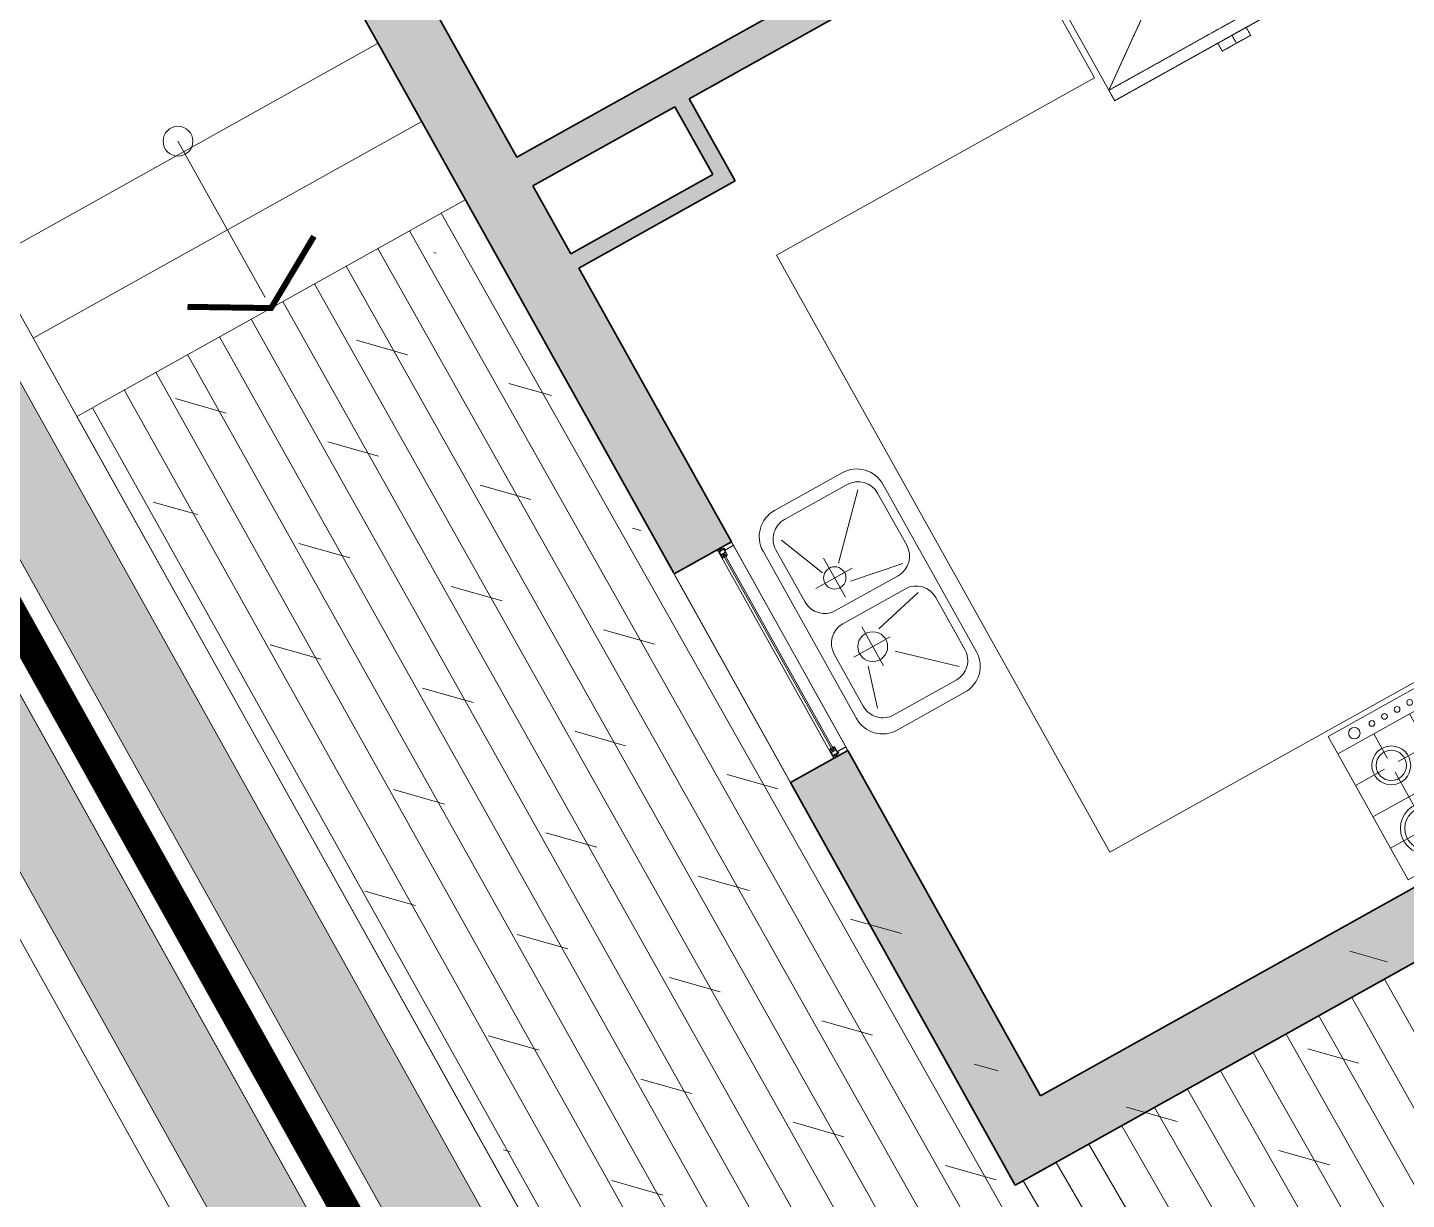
# Model space of a CAD drawing. Header units: millimetres. Extents: x 403824132 to 733479728, y 1974822364 to 2151530530.
# Drawn here: x 568807881 to 568812513, y 2063156589 to 2063160526 of the extents above; entities that cross this region are included whole.
import ezdxf

# ---------------------------------------------------------------- set-up
doc = ezdxf.new("R2010")
doc.units = ezdxf.units.MM
doc.linetypes.add('CENTER', pattern=[3, 1.5, -0.5, 0.5, -0.5])
doc.linetypes.add('HIDDEN', pattern=[0.75, 0.5, -0.25])
for name, color, linetype, lineweight in [('A-DIM', 251, 'Continuous', 15), ('A-HATCH', 251, 'Continuous', 5), ('A-TUONG', 255, 'Continuous', 35), ('E- CHU THICH', 162, 'Continuous', 13), ('E- RANH GIOI', 1, 'CENTER', 13), ('E- THAY', 9, 'Continuous', 20), ('E-Manh', 251, 'Continuous', 13), ('i_Cay', 114, 'Continuous', 13), ('i_Hatch', 250, 'Continuous', 13), ('i_ThietBi', 32, 'Continuous', 13), ('LD-CUA', 146, 'Continuous', 13), ('LD-THAY', 9, 'Continuous', 13)]:
    doc.layers.add(name, color=color, linetype=linetype, lineweight=lineweight)
doc.layers.add('ChiaLo', color=128, linetype='CENTER')
doc.layers.add('loKBT', color=42, linetype='Continuous')

# ---------------------------------------------------------------- blocks, each defined once
blk = doc.blocks.new('BT-01')
at = {"layer": 'loKBT'}
for points in [[(7858501.682372041, 979868.8510890115), (7846008.07696414, 979874.6234512492), (7845998.841185835, 959884.8547997857), (7858492.446593394, 959879.0824369536)], [(7870995.287779118, 979863.0787272236), (7858501.68237228, 979868.8510893979), (7858492.446592706, 959879.08243761), (7870986.052000497, 959873.3100751385)]]:
    blk.add_lwpolyline(points, close=True, dxfattribs=at)
blk = doc.blocks.new('A$C395E768C')
at = {"layer": 'i_ThietBi'}
for p, q in [((-124.9999999999709, -65.78947368543231), (-125, 0)), ((-2.91038e-11, -438.5964912362322), (0, 0)), ((124.9999999999418, -85.52631579105946), (124.9999999999709, 0)), ((-168.8596491235948, -109.6491228090599), (-250, -109.6491228090526)), ((100.8771929819486, -109.6491228090526), (-81.14035087634696, -109.6491228090599)), ((149.1228070179349, -109.6491228090526), (249.9999999999709, -109.6491228090526)), ((-125, -304.8245614091939), (-125, -153.5087719326839)), ((124.9999999999709, -285.0877193035558), (124.9999999999418, -133.7719298270458)), ((-250.0000000000291, -219.2982456181089), (249.9999999999709, -219.2982456181053)), ((-149.1228070179932, -328.9473684271761), (-250.0000000000291, -328.9473684271688)), ((-100.8771929819777, -328.9473684271761), (81.14035087631781, -328.9473684271688)), ((168.8596491235657, -328.9473684271726), (249.9999999999709, -328.9473684271652)), ((-125, -353.0701754451693), (-125, -438.5964912362467)), ((124.9999999999418, -372.8070175507963), (124.9999999999709, -438.5964912362322)), ((-250.0000000000291, -438.5964912362394), (249.9999999999709, -438.5964912362322))]:
    blk.add_line(p, q, dxfattribs=at)
blk.add_lwpolyline([(250, -500.0000000093041), (250, 0), (-250, 0), (-250.0000000000291, -500.0000000093058)], close=True, dxfattribs=at)
for centre, radius in [((-124.9999999999709, -109.6491228090562), 78.94736842252314), ((-124.9999999999709, -109.6491228090562), 65.78947368543595), ((124.9999999999418, -109.6491228090526), 59.21052631689235), ((124.9999999999418, -109.6491228090526), 46.05263157980514), ((124.9999999999418, -328.9473684271726), 78.94736842252314), ((-125, -328.9473684271797), 59.21052631689235), ((-125, -328.9473684271797), 46.05263157980514), ((124.9999999999418, -328.9473684271726), 65.78947368543595), ((-175.4385964898683, -469.298245622769), 17.54385964944958), ((-114.0350877167948, -469.2982456227654), 8.771929824724793), ((-70.17543859314172, -469.2982456227654), 8.771929824724793), ((-26.31578946954687, -469.2982456227654), 8.771929824724793), ((17.54385965407709, -469.298245622769), 8.771929824724793)]:
    blk.add_circle(centre, radius, dxfattribs=at)
blk = doc.blocks.new('A$C33A8190A')
at = {"layer": 'i_ThietBi', "linetype": 'HIDDEN'}
for p, q in [((-899.9224336948828, 40), (0, 700)), ((-899.9224336948828, 700), (0, 40))]:
    blk.add_line(p, q, dxfattribs=at)
at = {"layer": 'i_ThietBi'}
blk.add_lwpolyline([(-899.9224336948828, 700), (0, 700), (0, 0), (-899.9224336948828, 0)], close=True, dxfattribs=at)
at = {"layer": 'i_ThietBi', "linetype": 'HIDDEN'}
for points in [[(-899.9224336948828, 0), (0, 0), (0, 40), (-899.9224336948828, 40)], [(-449.9612168474705, 0), (-504.5205294382176, 0), (-504.5205294382176, -30.66110742175079), (-449.9612168474705, -30.66110742175079)], [(-395.4019042567234, 0), (-395.4019042567234, -30.66110742175079), (-449.9612168474705, -30.66110742175079), (-449.9612168474705, 0)]]:
    blk.add_lwpolyline(points, close=True, dxfattribs=at)
blk = doc.blocks.new('CR')
at = {"layer": 'i_ThietBi', "ltscale": 0.5}
for p, q in [((7158371.433537573, 838004.4007372893), (7158534.433537576, 837855.4007372893)), ((7158637.433537576, 837855.4007372893), (7158679.433537574, 837993.4007372893)), ((7158592.433537576, 837879.4007372893), (7158592.433537576, 837729.4007372893)), ((7158525.433537573, 837805.4007372893), (7158664.433537576, 837805.4007372893)), ((7158371.433537573, 837721.4007372893), (7158545.433537574, 837763.4007372893)), ((7158550.433537575, 837577.4007372896), (7158368.433537575, 837611.4007372893)), ((7158591.433537575, 837616.4007372893), (7158591.433537575, 837466.4007372893)), ((7158524.433537576, 837542.4007372893), (7158663.433537574, 837542.4007372893)), ((7158556.433537576, 837505.4007372893), (7158379.433537576, 837322.4007372893)), ((7158618.433537575, 837507.4007372893), (7158685.433537574, 837345.4007372893))]:
    blk.add_line(p, q, dxfattribs=at)
for points in [[(7158297.433537575, 837989.4007372896), (7158297.433537575, 837346.9731510159, 0.4142135623730953), (7158397.433537576, 837246.973151016), (7158657.433537573, 837246.973151016, 0.4142135623730951), (7158757.433537573, 837346.9731510159), (7158757.433537573, 837989.4007372896, 0.4142135623730951), (7158657.433537573, 838089.4007372893), (7158397.433537576, 838089.4007372893, 0.4142135623730953)], [(7158327.433537573, 837964.4007372893), (7158327.433537573, 837764.4007372893, 0.4142135623730951), (7158402.433537576, 837689.4007372896), (7158642.433537576, 837689.4007372896, 0.4142135623730951), (7158717.433537574, 837764.4007372893), (7158717.433537574, 837964.4007372893, 0.4142135623730953), (7158642.433537576, 838039.4007372893), (7158402.433537576, 838039.4007372893, 0.4142135623730951)], [(7158327.433537573, 837564.4007372893, -0.4142135623730951), (7158402.433537576, 837639.4007372892), (7158642.433537576, 837639.4007372892, -0.4142135623730953), (7158717.433537574, 837564.4007372893), (7158717.433537574, 837364.4007372893, -0.4142135623730951), (7158642.433537576, 837289.4007372893), (7158402.433537576, 837289.4007372893, -0.4142135623730951), (7158327.433537573, 837364.4007372893)]]:
    blk.add_lwpolyline(points, format="xyb", close=True, dxfattribs=at)
for centre, radius in [((7158592.433537576, 837805.4007372893), 50), ((7158591.433537575, 837542.4007372893), 37.5)]:
    blk.add_circle(centre, radius, dxfattribs=at)
blk = doc.blocks.new('SFFSF')
h = blk.add_hatch(color=250)
h.paths.add_polyline_path([(339646.7882787025, 104917.2047934929), (339646.7882787025, 104891.8047934929), (339678.4882787026, 104891.8047934929), (339678.4882787026, 104898.5047934929), (339675.2882787025, 104898.5047934928, 1), (339675.2882787025, 104897.3047934928), (339677.2882787026, 104897.3047934929), (339677.2882787026, 104893.0047934929), (339663.4382787026, 104893.0047934929), (339663.4382787026, 104916.0047934929), (339677.2882787026, 104916.0047934929), (339677.2882787026, 104911.7047934929), (339675.2882787025, 104911.7047934928, 1), (339675.2882787025, 104910.5047934928), (339678.4882787026, 104910.5047934929), (339678.4882787026, 104917.2047934929)])
h.paths.add_polyline_path([(339647.9882787025, 104916.0047934929), (339662.2382787026, 104916.0047934929), (339662.2382787026, 104893.0047934929), (339647.9882787025, 104893.0047934929)], flags=16)
blk.add_lwpolyline([(339663.4382787026, 104893.0047934929), (339663.4382787026, 104916.0047934929), (339677.2882787026, 104916.0047934929), (339677.2882787026, 104911.7047934929), (339675.2882787025, 104911.7047934928, 0.9999999999999998), (339675.2882787025, 104910.5047934928), (339678.4882787026, 104910.5047934929), (339678.4882787026, 104917.2047934929), (339646.7882787025, 104917.2047934929), (339646.7882787025, 104891.8047934929), (339678.4882787026, 104891.8047934929), (339678.4882787026, 104898.5047934929), (339675.2882787025, 104898.5047934928, 0.9999999999999998), (339675.2882787025, 104897.3047934928), (339677.2882787026, 104897.3047934929), (339677.2882787026, 104893.0047934929)], format="xyb", close=True)
blk.add_lwpolyline([(339662.2382787026, 104893.0047934929), (339662.2382787026, 104916.0047934929), (339647.9882787025, 104916.0047934929), (339647.9882787025, 104893.0047934929)], close=True)
blk = doc.blocks.new('DDDDA')
blk.add_hatch(color=250).paths.add_polyline_path([(339343.8036827391, 104970.9258045919), (339343.8036827391, 104969.3492433262), (339332.5675485213, 104969.3492433262), (339332.5675485213, 104958.1424827772), (339343.8036827391, 104958.1424827772), (339343.8036827391, 104956.5659215115, 0.2403906807314063), (339346.5309994372, 104960.7458630517), (339335.5675485212, 104960.7458630517), (339335.5675485212, 104966.7458630517), (339346.5309994372, 104966.7458630517, 0.2403906807301442)])
blk.add_lwpolyline([(339343.8036827391, 104970.9258045919), (339343.8036827391, 104969.3492433262), (339332.5675485213, 104969.3492433262), (339332.5675485213, 104958.1424827772), (339343.8036827391, 104958.1424827772), (339343.8036827391, 104956.5659215115, 0.2403906807314063), (339346.5309994372, 104960.7458630517), (339335.5675485212, 104960.7458630517), (339335.5675485212, 104966.7458630517), (339346.5309994372, 104966.7458630517, 0.2403906807301443)], format="xyb", close=True)
blk = doc.blocks.new('*U234')
for points in [[(22.09999999997672, 21.5), (0, 21.5), (0, 27.69999999995344), (1.200000000069849, 27.70000000001164), (1.200000000069849, 22.70000000001164), (17.8165128667606, 22.70000000001164), (17.8165128667606, 63.09999999997671), (8.908256433438508, 63.09999999997671), (8.908256433438508, 71.64048723370068), (5.108256433508359, 74.2712564644753), (5.108256433391944, 83.12874353543157), (8.908256433438508, 85.75951276620617), (8.908256433438508, 93.09999999997672), (1.200000000069849, 93.09999999997672), (1.200000000069849, 89.29999999998836), (0, 89.29999999998836), (0, 94.29999999998836), (10.10825643339194, 94.29999999998836), (10.10825643339194, 93.09999999997672), (10.10825643339194, 91.135632477075), (10.10825643339194, 82.4999999998836), (8.908256433438508, 82.49999999994178), (8.908256433322093, 84.29999999993015), (6.308256433461793, 82.49999999994178), (6.308256433461793, 74.89999999996506), (8.908256433438508, 73.0999999999767), (8.908256433438508, 74.89999999996506), (10.10825643339194, 74.89999999996506), (10.10825643339194, 64.29999999998836), (19.01651286683045, 64.29999999998836), (19.01651286683045, 22.70000000001164), (22.09999999997672, 22.70000000001164)], [(1044.566666666989, 21.5), (1066.666666666965, 21.5), (1066.666666666965, 27.69999999995344), (1065.466666666895, 27.70000000001164), (1065.466666666895, 22.70000000001164), (1048.850153800205, 22.70000000001164), (1048.850153800205, 63.09999999997671), (1057.758410233527, 63.09999999997671), (1057.758410233527, 71.64048723370068), (1061.558410233457, 74.2712564644753), (1061.558410233573, 83.12874353543157), (1057.758410233527, 85.75951276620617), (1057.758410233527, 93.09999999997672), (1065.466666666895, 93.09999999997672), (1065.466666666895, 89.29999999998836), (1066.666666666965, 89.29999999998836), (1066.666666666965, 94.29999999998836), (1056.558410233573, 94.29999999998836), (1056.558410233573, 93.09999999997672), (1056.558410233573, 91.135632477075), (1056.558410233573, 82.4999999998836), (1057.758410233527, 82.49999999994178), (1057.758410233643, 84.29999999993015), (1060.358410233503, 82.49999999994178), (1060.358410233503, 74.89999999996506), (1057.758410233527, 73.0999999999767), (1057.758410233527, 74.89999999996506), (1056.558410233573, 74.89999999996506), (1056.558410233573, 64.29999999998836), (1047.650153800135, 64.29999999998836), (1047.650153800135, 22.70000000001164), (1044.566666666989, 22.70000000001164)]]:
    blk.add_hatch(color=250).paths.add_polyline_path(points)
for p, q in [((10.10825643339194, 94.29999999998836), (1056.558410233573, 94.29999999998836)), ((22.09999999997672, 21.5), (1044.566666667018, 21.5))]:
    blk.add_line(p, q)
for points in [[(8.908256433438508, 93.09999999997672), (8.908256433438508, 85.75951276620617), (5.108256433391944, 83.12874353543157), (5.108256433508359, 74.2712564644753), (8.908256433438508, 71.64048723370068), (8.908256433438508, 63.09999999997671), (17.8165128667606, 63.09999999997671), (17.8165128667606, 22.70000000001164), (1.200000000069849, 22.70000000001164), (1.200000000069849, 27.70000000001164), (0, 27.69999999995344), (0, 21.5), (22.09999999997672, 21.5), (22.09999999997672, 22.70000000001164), (19.01651286683045, 22.70000000001164), (19.01651286683045, 64.29999999998836), (10.10825643339194, 64.29999999998836), (10.10825643339194, 74.89999999996506), (8.908256433438508, 74.89999999996506), (8.908256433438508, 73.0999999999767), (6.308256433461793, 74.89999999996506), (6.308256433461793, 82.49999999994178), (8.908256433322093, 84.29999999993015), (8.908256433438508, 82.49999999994178), (10.10825643339194, 82.4999999998836), (10.10825643339194, 93.09999999997672), (10.10825643339194, 93.09999999997672), (10.10825643339194, 94.29999999998836), (0, 94.29999999998836), (0, 89.29999999998836), (1.200000000069849, 89.29999999998836), (1.200000000069849, 93.09999999997672), (8.908256433438508, 93.09999999997672)], [(1057.758410233527, 93.09999999997672), (1057.758410233527, 85.75951276620617), (1061.558410233573, 83.12874353543157), (1061.558410233457, 74.2712564644753), (1057.758410233527, 71.64048723370068), (1057.758410233527, 63.09999999997671), (1048.850153800205, 63.09999999997671), (1048.850153800205, 22.70000000001164), (1065.466666666895, 22.70000000001164), (1065.466666666895, 27.70000000001164), (1066.666666666965, 27.69999999995344), (1066.666666666965, 21.5), (1044.566666666989, 21.5), (1044.566666666989, 22.70000000001164), (1047.650153800135, 22.70000000001164), (1047.650153800135, 64.29999999998836), (1056.558410233573, 64.29999999998836), (1056.558410233573, 74.89999999996506), (1057.758410233527, 74.89999999996506), (1057.758410233527, 73.0999999999767), (1060.358410233503, 74.89999999996506), (1060.358410233503, 82.49999999994178), (1057.758410233643, 84.29999999993015), (1057.758410233527, 82.49999999994178), (1056.558410233573, 82.4999999998836), (1056.558410233573, 93.09999999997672), (1056.558410233573, 93.09999999997672), (1056.558410233573, 94.29999999998836), (1066.666666666965, 94.29999999998836), (1066.666666666965, 89.29999999998836), (1065.466666666895, 89.29999999998836), (1065.466666666895, 93.09999999997672), (1057.758410233527, 93.09999999997672)]]:
    blk.add_lwpolyline(points)
blk.add_lwpolyline([(1030.678743886546, 75.69999999993888), (35.98792278041947, 75.69999999993888), (35.98792278044857, 81.69999999992432), (1030.678743886546, 81.69999999992432)], close=True)
at = {"xscale": -1, "rotation": 180}
blk.add_blockref('SFFSF', (-339634.6800222692, 104983.2047934928), dxfattribs=at)
blk.add_blockref('DDDDA', (-339299.5796257408, -104885.0458630518))
at = {"xscale": -1}
blk.add_blockref('DDDDA', (340366.2462924077, -104885.0458630518), dxfattribs=at)
at = {"rotation": 180}
blk.add_blockref('SFFSF', (340701.3466889361, 104983.2047934928), dxfattribs=at)
blk = doc.blocks.new('TANG 1 BT1')
at = {"layer": 'A-HATCH'}
h = blk.add_hatch(color=256, dxfattribs=at)
h.dxf.hatch_style = 1
h.paths.add_polyline_path([(7158834.392582895, 839216.910365944), (7158834.40338719, 837891.891499825), (7159054.403387193, 837891.891499825), (7159054.392582897, 839436.910365944), (7153914.367428423, 839436.910365939), (7153914.367428423, 839216.910365939)])
h.paths.add_polyline_path([(7150554.367428423, 839436.910365939), (7150554.310653077, 838368.6554270984), (7150774.310653077, 838368.6554270984), (7150774.367428423, 839216.910365939), (7151514.367428423, 839216.910365939), (7151514.367428423, 839436.910365939)])
h.paths.add_polyline_path([(7150774.304578072, 836568.6554270984), (7150554.304578072, 836568.6554270984), (7150554.355278415, 835616.8624750825), (7151104.293490312, 835616.869053744), (7151104.293494187, 835319.4682315772), (7151324.293331157, 835319.4682315772), (7151324.293316933, 835616.869053744), (7152824.293494837, 835616.869053744), (7152824.293494837, 833426.8795984447), (7152714.293491956, 833426.8795926793), (7152714.29349484, 833316.8795926797), (7152934.293494836, 833316.8796042103), (7152934.293494836, 835726.8688687666), (7150774.353935611, 835726.8618762125)])
h.paths.add_polyline_path([(7151324.293373614, 834519.4677197175), (7151104.293494189, 834519.4677197175), (7151104.30564033, 832826.9133516661), (7151324.305640263, 832826.9160794099), (7151324.293490244, 833316.8822506294), (7151914.29349484, 833316.8795745915), (7151914.293491955, 833426.8795507496), (7151324.293433158, 833426.8795098679)])
h.paths.add_polyline_path([(7158834.380432876, 835616.8724301188), (7158834.380432876, 834616.8724302229), (7159054.38132507, 834616.8724302229), (7159054.380433111, 835946.8749298701), (7159054.399422782, 837091.8914998248), (7158834.40338719, 837091.8914998248), (7158834.395779532, 836041.8726337034), (7158234.393846916, 836041.8726337034), (7158234.394310373, 835726.8726337056), (7156074.371186494, 835726.8726337051), (7156074.371186494, 835616.8645500309)])
h.paths.add_polyline_path([(7158834.396642498, 835726.8749299373), (7158289.394310373, 835726.8726337056), (7158289.393846915, 835986.8726337039), (7158834.39593021, 835986.8726337039)], flags=16)
h.paths.add_polyline_path([(7158434.392582023, 831596.9007170699), (7158434.392582023, 831391.9098570823), (7158834.392582373, 831391.9061736367), (7158834.392582374, 827616.9110400443), (7158354.335837015, 827616.9110402875), (7158354.335837015, 827396.9110403915), (7159054.392582373, 827396.9110403561), (7159054.392582213, 832816.9110333439), (7158834.392582212, 832816.9110333439), (7158834.392582895, 831816.9061741434), (7156074.381032348, 831816.9294868225), (7156074.381032348, 831596.9294868223)])
h.paths.add_polyline_path([(7158834.392582373, 831596.9061740552), (7158834.392582373, 831446.9061736375), (7158489.392582023, 831446.9097838658), (7158489.392582023, 831596.909784292)], flags=16)
h.paths.add_polyline_path([(7152934.305644855, 831706.9131666891), (7152934.305644858, 831816.913351666), (7151324.305640331, 831816.913351666), (7151324.305640331, 831926.9133516661), (7151104.305640332, 831926.9133516661), (7151104.30564033, 831816.913351666), (7150554.366400784, 831816.9061741251), (7150554.36935917, 830866.8950438554), (7150774.369359169, 830866.8950438554), (7150774.367133453, 831706.9061741378)])
h.paths.add_polyline_path([(7150554.364441079, 828526.9061794691), (7150774.364441081, 828526.9061794691), (7150774.37017006, 830066.8945319966), (7150554.36935917, 830066.8945319966)])
h.paths.add_polyline_path([(7151704.376166527, 827396.9116709569), (7152404.194557026, 827396.9108264266), (7152404.194557026, 827616.910806874), (7150774.367428362, 827616.9154225319), (7150774.368593731, 827726.9061794695), (7150554.36922083, 827726.9061794695), (7150554.367428423, 827616.911099137), (7150554.367428423, 827396.9110402466), (7151404.376166542, 827396.9109419949), (7151404.37616653, 827396.9116709569)])
h.paths.add_polyline_path([(7154604.55816387, 827616.9087649575), (7154604.55816387, 827396.9087649565), (7155304.376166525, 827396.9091954805), (7155304.37616657, 827396.9136104577), (7155604.376166571, 827396.9136104577), (7156654.368521227, 827396.9136259514), (7156654.368925721, 827616.9163596034)])
h.paths.add_polyline_path([(7150304.255845018, 831816.9000444374), (7150304.255845416, 831196.8999719521), (7150554.329719897, 831196.8999719521), (7150554.329719897, 831306.9003201132), (7150414.255845343, 831306.8999719522), (7150414.255845088, 831706.9000444378), (7150554.329236252, 831706.9003925972), (7150554.329783076, 831816.9000444374)])
h.paths.add_polyline_path([(7150304.255844964, 836228.4791837248), (7150304.255844964, 835616.9026857319), (7150554.318615942, 835616.9026857319), (7150554.318615942, 835726.902332314), (7150414.255844965, 835726.902685732), (7150414.255844965, 836118.4791837247), (7150554.366168484, 836118.4788301869), (7150554.366168484, 836228.4791837248)])
at = {"layer": 'A-TUONG'}
for p, q in [((7159054.392582897, 839436.910365944), (7153914.367428423, 839436.910365939)), ((7159054.403387193, 837891.891499825), (7159054.392582897, 839436.910365944)), ((7158834.392582895, 839216.910365944), (7153914.367428423, 839216.910365939)), ((7158834.40338719, 837891.891499825), (7158834.392582895, 839216.910365944)), ((7158834.40338719, 837891.891499825), (7159054.403387193, 837891.891499825)), ((7158834.395779532, 836041.8726337034), (7158834.40338719, 837091.8914998248)), ((7158834.40338719, 837091.8914998248), (7159054.403387193, 837091.8914998248)), ((7159054.39228581, 835836.9004881554), (7159054.399331923, 837086.8914998247)), ((7158834.395779531, 836041.8726337034), (7158234.393846916, 836041.8726337034)), ((7158234.393846916, 836041.8726337034), (7158234.394310373, 835726.8726337056)), ((7158834.395930207, 835986.8726337039), (7158289.393846915, 835986.8726337039)), ((7158289.393846915, 835986.8726337039), (7158289.394310373, 835726.8726337056)), ((7158834.396642498, 835726.8749299373), (7158834.39593021, 835986.8726337039)), ((7159054.380433111, 835946.8749298701), (7159054.38132507, 834616.8724302229)), ((7158234.394310373, 835726.8726337056), (7156074.371186494, 835726.8726337051)), ((7158834.396642498, 835726.8749299373), (7158289.394310373, 835726.8726337056)), ((7158834.380432876, 835616.8724301188), (7156074.371186494, 835616.8645500309)), ((7158834.380432876, 834616.8724302229), (7158834.380432876, 835616.8724301188))]:
    blk.add_line(p, q, dxfattribs=at)
at = {"layer": 'E- CHU THICH'}
blk.add_lwpolyline([(7159799.380432878, 835616.8277131462), (7159799.380432878, 835016.8277132212)], dxfattribs=at)
blk.add_circle((7159799.380432878, 835016.8277132212), 50, dxfattribs=at)
at = {"layer": 'E- THAY'}
blk.add_lwpolyline([(7158834.40338719, 837891.891499825), (7159054.403387193, 837891.891499825), (7159054.403387193, 837091.8914998248), (7158834.40338719, 837091.8914998248)], close=True, dxfattribs=at)
at = {"layer": 'i_ThietBi', "ltscale": 0.5}
for p, q in [((7158234.392582897, 838616.910365944), (7156074.383336497, 838616.910365944)), ((7158234.392582897, 836326.8726337056), (7158234.392582897, 838616.910365944)), ((7158234.392582897, 836326.8726337056), (7157015.110248622, 836326.8726337055)), ((7157015.110248622, 836326.8726337055), (7157015.110248622, 835726.8675729939))]:
    blk.add_line(p, q, dxfattribs=at)
at = {"layer": 'A-TUONG'}
blk.add_blockref('CR', (0, -176.2954443278722), dxfattribs=at)
at = {"layer": 'i_ThietBi', "ltscale": 0.5, "xscale": -1.1, "yscale": 1.1, "zscale": 1.1}
blk.add_blockref('A$C395E768C', (7157132.240059143, 839184.534775247), dxfattribs=at)
at = {"layer": 'i_ThietBi', "ltscale": 0.5, "xscale": -1, "rotation": 180}
blk.add_blockref('A$C33A8190A', (7156993.680266188, 836426.8726337053), dxfattribs=at)
at = {"layer": 'LD-CUA', "xscale": 0.7500000000001072, "yscale": 0.7500000000001072, "zscale": 0.7500000000001072, "rotation": 270}
blk.add_blockref('*U234', (7158818.278387193, 837891.891499825), dxfattribs=at)
blk = doc.blocks.new('mb-cay40')
at = {"color": 0, "linetype": 'ByBlock'}
for centre, radius, start, end in [((-299.5701589075907, 710.3054466762878), 100.1777, 149.4737229998766, 231.7585850006217), ((-447.8704589076224, 682.5084466762783), 100.1777, 329.4737229998766, 51.75858500062168), ((-230.6878589075932, 779.3904466762833), 98.06469999999999, 192.3059549999538, 259.6848969996826), ((-344.058958907699, 662.0099466762913), 98.06469999999999, 12.30595499995376, 79.68489699968265), ((-136.2343589076481, 736.8957466763095), 62.92479999999998, 125.4093320002077, 202.7100880001333), ((-230.740058907686, 763.8882466762698), 62.92479999999998, 305.4093320002077, 22.71008800013334), ((16.26654109236551, 684.2603466763248), 136.5301, 133.811686000385, 194.307733999988), ((-210.5471589076042, 749.0423466762695), 136.5301, 313.811686000385, 14.30773399998799), ((112.6560410923557, 711.3373466763078), 137.2196, 163.4642290000644, 212.7905639999698), ((-134.2428589076444, 676.0780466762808), 137.2196, 343.4642290000643, 32.79056399996983), ((-426.9131589077006, 693.7752466762759), 54.12369999999999, 146.8150690002197, 244.0193430003837), ((-495.9196589076018, 674.7454466763011), 54.12369999999999, 326.8150690002197, 64.01934300038363), ((-147.5025589076395, 637.821246676278), 79.6564, 145.524785000142, 220.8327340004014), ((-273.4387589076068, 630.8271466763035), 79.6564, 325.524785000142, 40.83273400040141), ((138.3718410924193, 615.5002466762926), 80.63699999999999, 104.100357000399, 168.4650159999594), ((39.71864109238959, 709.8323466762886), 80.63699999999999, 284.100357000399, 348.4650159999595), ((-541.5223589077068, 596.8183466762894), 98.14920000000001, 183.3189289998474, 263.1903650005937), ((-651.1445589076611, 493.6793466763265), 98.14920000000001, 3.318928999847402, 83.19036500059372), ((-554.1702589076594, 555.716446676277), 69.85239999999999, 25.45365099951863, 116.6851969996846), ((-522.4680589076888, 648.1498466762605), 69.85239999999999, 205.4536509995186, 296.6851969996846), ((-390.4405589076341, 597.053746676309), 66.85079999999999, 168.8066020001733, 257.6390980002616), ((-470.3303589076386, 544.7297466762902), 66.85079999999999, 348.8066020001733, 77.63909800026163), ((48.89724109234521, 562.139746676261), 68.7981, 103.8913859995158, 198.9039470000852), ((-32.70725890767062, 606.6362466762985), 68.7981, 283.8913859995158, 18.90394700008519), ((230.3510410923918, 506.037146676299), 141.3623, 100.3005049996434, 160.4476489999013), ((71.86314109229716, 692.4305466762962), 141.3623, 280.3005049996434, 340.4476489999013), ((259.9547410923115, 520.9738466762719), 76.85969999999999, 122.5817349996012, 207.1799879998302), ((150.1931410923426, 550.6291466762632), 76.85969999999999, 302.5817349996012, 27.17998799983019), ((-653.7485589076532, 502.9852466762604), 44.2471, 163.4933459999228, 274.4697339999847), ((-692.7238589076442, 471.4445466763245), 44.2471, 343.4933459999227, 94.46973399998471), ((299.7197410923836, 426.0202466763112), 53.529, 59.98145400028278, 155.6675900001146), ((277.7252410923538, 494.4245466762877), 53.529, 239.9814540002828, 335.6675900001146), ((-680.1407589076553, 301.4285466763176), 101.6635, 69.72013800080484, 135.6489100005381), ((-717.600058907643, 467.8581466763062), 101.6635, 249.7201380008048, 315.6489100005381), ((-620.4297589075868, 356.9077466762828), 75.7726, 22.57230600034306, 98.33354300080866), ((-561.4437589076697, 460.9655466763143), 75.7726, 202.5723060003431, 278.3335430008087), ((213.0515410923108, 368.6593466762861), 79.60759999999999, 86.02821900006174, 161.3697619999351), ((143.1294410924311, 473.5071466763002), 79.60759999999999, 266.0282190000617, 341.3697619999351), ((281.8093410923029, 453.3035466762885), 110.2473, 244.7352629998049, 320.5781150000673), ((319.9207410923555, 283.5921466762593), 110.2473, 64.73526299980486, 140.5781150000674), ((-694.8229589076363, 365.1617466763128), 95.9612, 210.9482359996829, 290.5783940005535), ((-743.3930589076772, 225.974346676303), 95.9612, 30.9482359996829, 110.5783940005535), ((359.2284410923021, 242.1056466762602), 79.1061, 90.25287400078554, 173.52208300028), ((280.2783410924312, 330.1357466762784), 79.1061, 270.2528740007856, 353.5220830002799), ((-736.4670589076995, 276.7996466763216), 75.60229999999999, 224.257649999822, 288.5926610007619), ((-766.5091589076037, 152.3813466762949), 75.60229999999999, 44.25764999982202, 108.5926610007619), ((-649.4696589076193, 256.585046676264), 83.90719999999999, 240.5094849996896, 309.291989999972), ((-637.6392589076131, 118.6108466762598), 83.90719999999999, 60.50948499968955, 129.291989999972), ((231.9157410923508, 266.539646676305), 78.02799999999999, 238.8747640006676, 311.2135240002623), ((242.9923410922929, 141.0472466762949), 78.02799999999999, 58.87476400066763, 131.2135240002623), ((344.0384410923289, 142.0358466763282), 53.57989999999999, 28.1981360000389, 112.1917869993301), ((371.0219410923892, 216.9645466762668), 53.57989999999999, 208.1981360000389, 292.1917869993301), ((-659.0736589076696, 39.63904667626048), 110.8102, 100.8761589997203, 165.4479130002026), ((-787.2373589075869, 176.3009466762742), 110.8102, 280.8761589997204, 345.4479130002026), ((349.6776410924213, 166.3968466762817), 97.6447, 209.1951970002367, 286.7189010004093), ((292.527541092335, 25.24994667626743), 97.6447, 29.19519700023669, 106.7189010004093), ((-716.1905589076923, 74.23634667632723), 87.35799999999999, 234.9744629993681, 331.3792250002423), ((-689.6452589076944, -39.14615332373069), 87.35799999999999, 54.97446299936808, 151.3792250002424), ((208.0612410923932, 37.25554667630786), 77.31559999999999, 208.8071649999463, 283.9198800002828), ((158.9131410923146, -75.04515332368464), 77.31559999999999, 28.80716499994626, 103.9198800002828), ((313.8222410924209, -58.64165332372795), 90.3688, 71.37116600059133, 141.7535400000561), ((271.7177410924342, 82.93484667628945), 90.3688, 251.3711660005913, 321.7535400000561), ((-674.8470589076169, -123.2118533237299), 70.02329999999999, 71.8192460004174, 140.0817599994504), ((-706.7037589076499, -11.75075332372944), 70.02329999999999, 251.8192460004175, 320.0817599994504), ((-557.1729589076713, -163.3047533236968), 77.98479999999999, 113.475291999382, 203.4559599999777), ((-659.7790589075885, -122.8160533237024), 77.98479999999999, 293.475291999382, 23.45595999997768), ((-551.4629589076503, -83.00365332367801), 74.9971, 87.17243399982254, 157.2364690000009), ((-616.9188589076803, 20.92074667628185), 74.9971, 267.1724339998225, 337.2364690000009), ((296.2157410923683, -68.1395533237228), 50.671, 179.2557220000184, 267.628659000778), ((243.4524410924059, -118.1089533236882), 50.671, 359.2557220000184, 87.62865900077804), ((-604.7676589076873, -147.1679533237184), 106.605, 271.6327640008068, 352.0267889999677), ((-496.1556589076645, -268.5169533236767), 106.605, 91.63276400080674, 172.0267889999677), ((-341.8780589076923, -220.9033533237016), 95.91319999999999, 122.8873139993626, 186.7253339999508), ((-489.2111589075648, -151.593553323728), 95.91319999999999, 302.8873139993626, 6.725333999950768), ((69.87894109232002, -150.8368533236935), 70.3103, 173.6499809998805, 254.6514450005405), ((-18.61045890764217, -210.8629533236744), 70.3103, 353.6499809998805, 74.65144500054049), ((274.5892410923552, -86.62635332370701), 116.145, 186.5486859998972, 256.8911319994462), ((132.8601410923875, -212.990753323691), 116.145, 6.548685999897183, 76.89113199944619), ((-472.8800589076418, -293.5357533236747), 49.2563, 76.54190599947391, 193.4774260002929), ((-509.3162589076674, -257.1117533236902), 49.2563, 256.541905999474, 13.4774260002929), ((-314.2852589076501, -280.7871533237339), 91.05040000000001, 159.1169869998805, 230.3606240003511), ((-457.4404589076003, -318.4468533237086), 91.05040000000001, 339.1169869998805, 50.36062400035106), ((-220.1570589075855, -348.4649533237389), 108.6658, 122.1169890002436, 201.7275269999994), ((-378.8747589077102, -296.6562533236793), 108.6658, 302.1169890002436, 21.72752699999944), ((-132.5331589076959, -236.0941533236837), 75.353, 148.7876610002004, 221.5977110001933), ((-253.3297589076974, -247.0719533237279), 75.353, 328.7876610002005, 41.59771100019329), ((99.92604109243257, -278.0229533236925), 148.0051, 165.2071100000012, 218.3217489999558), ((-159.2895589076797, -332.0080533237124), 148.0051, 345.2071100000012, 38.32174899995582), ((110.3971410924278, -276.4030533237237), 64.3426, 156.7754189998254, 231.2879720002375), ((11.02814109236351, -301.2369533236779), 64.3426, 336.7754189998254, 51.28797200023745), ((161.8329410923761, -136.5778533236808), 96.71849999999999, 218.6962139999035, 286.2415449999098), ((113.3978410923155, -289.9039533237083), 96.71849999999999, 38.69621399990353, 106.2415449999098), ((-170.4776589077082, -363.9031533237066), 62.5472, 129.7475050000398, 206.070901000292), ((-266.6537589076324, -343.3009533236764), 62.5472, 309.7475050000398, 26.07090100029198), ((-159.7919589076482, -372.2426533237012), 84.6027, 5.31956000003229, 80.41896799967047), ((-61.47215890765074, -280.976453323703), 84.6027, 185.3195600000323, 260.4189679996705)]:
    blk.add_arc(centre, radius, start, end, dxfattribs=at)
blk = doc.blocks.new('SAN VUON BT A-BT1')
at = {"layer": 'i_Hatch', "true_color": 0x46cb3a, "transparency": 33554687}
h = blk.add_hatch(dxfattribs=at)
h.set_pattern_fill('CROSS', color=95, scale=300, double=1)
h.set_pattern_definition([(0, (2832.471804052591, -202892.1308809184), (75, 75), [37.5, -112.5]), (90, (2851.221804052591, -202910.8808809183), (-74.99999999999999, 75), [37.5, -112.5])])
h.paths.add_polyline_path([(7163776.864386948, 841296.910365944), (7151496.864386948, 841296.910365944), (7151496.864386948, 841006.910365944), (7163486.864386948, 841006.910365944), (7163486.864386948, 821856.910365944), (7163776.864386948, 821856.910365944)])
h.paths.add_polyline_path([(7158157.283433403, 822152.3777757367), (7151786.864386949, 822152.3777756564), (7151786.864386949, 839436.8804223271), (7151496.864386948, 839436.8686022377), (7151496.864386948, 821856.910365944), (7151496.864386948, 821516.9103659827), (7158157.283433396, 821516.9103659128)])
at = {"layer": 'i_Hatch', "transparency": 33554687}
h = blk.add_hatch(dxfattribs=at)
h.set_pattern_fill('DOLMIT', color=256, scale=500, angle=90, double=1)
h.set_pattern_definition([(90, (2832.471804052591, -202862.1308809184), (-125, 7.7e-15), []), (135, (2832.471804052591, -202862.1308809184), (-249.9999995804921, -249.9999995804921), [176.7766952966368, -353.5533905932737])])
h.paths.add_polyline_path([(7153136.765294363, 839436.8859294639), (7153396.840497333, 839436.8630951007), (7153396.850810148, 839436.9233952842), (7161886.864608527, 839436.9225160485), (7161886.852458509, 835656.8262963376), (7163376.852236928, 835656.827295598), (7163376.864386948, 840926.910365944), (7151496.864386948, 840926.910365944), (7151496.852236928, 839436.8388431835), (7153136.765294363, 839436.9101813809)])
at = {"layer": 'A-DIM'}
blk.add_lwpolyline([(7153386.839232473, 839436.910365954), (7161886.864386961, 839436.910365954), (7161886.867803755, 827396.9076230949), (7158436.843284068, 827396.9076230949), (7158437.843284068, 826196.9117103936), (7158587.827192917, 826196.9117103905), (7158587.826766529, 825596.9117256084), (7154087.89269033, 825596.9116169981), (7154086.885921222, 826196.9116017835), (7154236.869063198, 826196.9142380693), (7154236.847970688, 827396.9056837393), (7153386.841835705, 827396.8968067701), (7153386.87349923, 831196.9040174037), (7153136.765294814, 831196.8999719521), (7153136.765294403, 831816.906174073), (7153336.771440356, 831816.8835145556), (7153336.759290338, 835616.8861559428), (7153136.765294363, 835616.9088154332), (7153136.765294363, 836228.5087830342), (7153386.875086147, 836228.5116552404), (7153386.875086147, 839436.910365954)], dxfattribs=at)
at = {"layer": 'E- CHU THICH', "const_width": 20}
blk.add_lwpolyline([(7162389.36512393, 835516.8277131474), (7162631.852237019, 835656.8277131462), (7162631.85223693, 835656.8277131462), (7162631.852237019, 835656.8277131462), (7162874.339350033, 835516.8277131474)], dxfattribs=at)
at = {"layer": 'E- RANH GIOI', "ltscale": 0.1, "const_width": 100}
blk.add_lwpolyline([(7151386.86438695, 821436.910365944), (7163886.864386948, 821436.910365944), (7163886.864386948, 841436.910365944), (7151386.86438695, 841436.910365944)], close=True, dxfattribs=at)
at = {"layer": 'E- THAY'}
for p, q in [((7163376.852236928, 835656.827295598), (7161886.852236931, 835656.827295598)), ((7163376.852236928, 835356.827295598), (7161886.852236931, 835356.827295598)), ((7163376.852236928, 835056.827295598), (7161886.852236931, 835056.827295598))]:
    blk.add_line(p, q, dxfattribs=at)
blk.add_lwpolyline([(7153496.864538493, 839436.9165225745), (7161886.864539343, 839436.928755863), (7161886.867803752, 827396.9076230971)], dxfattribs=at)
at = {"layer": 'E-Manh'}
for p, q in [((7151496.864386948, 841326.910365944), (7151496.864386948, 821886.910365944)), ((7163486.864386948, 821886.910365944), (7163486.864386948, 841036.910365944)), ((7163376.864386948, 821886.910365944), (7163376.864386948, 840926.910365944)), ((7151786.851731919, 839436.8745122823), (7151786.864386949, 822182.377775656)), ((7151896.851727768, 839436.8745122823), (7151896.864386949, 822292.3777757328))]:
    blk.add_line(p, q, dxfattribs=at)
for points in [[(7151496.864386948, 841326.910365944), (7151496.864386948, 821546.9103659827), (7158267.258378486, 821546.9103659117)], [(7163776.864386948, 821886.910365944), (7163776.864386948, 841326.910365944)], [(7163376.864386948, 840926.910365944), (7163376.852236928, 835656.827295598), (7161886.852458509, 835656.8262963376), (7161886.864608527, 839436.9225160485), (7153386.862185027, 839436.9234627077), (7153386.851872215, 836228.4860160946)]]:
    blk.add_lwpolyline(points, dxfattribs=at)
at = {"layer": 'i_Cay', "xscale": 0.5, "yscale": 0.5, "zscale": 0.5}
blk.add_blockref('mb-cay40', (7163725.317416406, 834879.7268692127), dxfattribs=at)
blk = doc.blocks.new('MBT1 BT1')
at = {"layer": 'E- RANH GIOI', "ltscale": 0.1, "const_width": 100}
blk.add_lwpolyline([(7075416.34573628, 1014867.457355331), (7087916.345736279, 1014867.457355331), (7087916.345736279, 1034867.457355331), (7075416.34573628, 1034867.457355331)], close=True, dxfattribs=at)
at = {"layer": 'E- THAY'}
blk.add_blockref('SAN VUON BT A-BT1', (-75970.5186506696, 193430.5469893871), dxfattribs=at)
blk.add_blockref('TANG 1 BT1', (-73138.04684661701, 193430.5469893871), dxfattribs=at)

msp = doc.modelspace()

# ---------------------------------------------------------------- linework, layer by layer
at = {"layer": 'ChiaLo', "ltscale": 5, "elevation": 0.2756072640632745}
msp.add_lwpolyline([(568800663.8630345, 2063171450.228797), (568820220.0313731, 2063136403.011945)], dxfattribs=at)
at = {"layer": 'loKBT', "elevation": 0.2756072640632745}
for points in [[(568811616.118301, 2063177561.531402), (568800663.8630346, 2063171450.228797), (568810441.9472035, 2063153926.620371), (568821394.2024704, 2063160037.922976)], [(568800663.8630346, 2063171450.228797), (568789711.6077678, 2063165338.926192), (568799489.691937, 2063147815.317766), (568810441.9472038, 2063153926.620371)]]:
    msp.add_lwpolyline(points, close=True, dxfattribs=at)

# ---------------------------------------------------------------- block references
at = {"layer": 'loKBT', "xscale": 1.003354102868896, "yscale": 1.003354102868896, "zscale": 1.003354102868896, "rotation": 29.19218123277868}
msp.add_blockref('BT-01', (562396780.9422703, 2058467374.467201, -0.06890181601581863), dxfattribs=at)

# ---------------------------------------------------------------- next in the draw order: block references
at = {"layer": 'LD-THAY', "xscale": 1.002840898883994, "yscale": 1.002840898883994, "zscale": 1.002840898883994, "rotation": 209.1612944849871}
msp.add_blockref('MBT1 BT1', (574500902.8369732, 2067517606.496857, -0.06890181601581863), dxfattribs=at)

# ---------------------------------------------------------------- next in the draw order: block references
msp.add_blockref('MBT1 BT1', (574511849.4905567, 2067523714.673691, -0.06890181601581863), dxfattribs=at)

# ---------------------------------------------------------------- next in the draw order: block references
at = {"layer": 'loKBT', "xscale": 1.003354102868896, "yscale": 1.003354102868896, "zscale": 1.003354102868896, "rotation": 29.19218123277868}
msp.add_blockref('BT-01', (562396780.9422703, 2058467374.467201, -0.06890181601581863), dxfattribs=at)

# ---------------------------------------------------------------- next in the draw order: block references
at = {"layer": 'LD-THAY', "xscale": 1.002840898883994, "yscale": 1.002840898883994, "zscale": 1.002840898883994, "rotation": 209.1612944849871}
msp.add_blockref('MBT1 BT1', (574500902.8369732, 2067517606.496857, -0.06890181601581863), dxfattribs=at)

# ---------------------------------------------------------------- next in the draw order: block references
msp.add_blockref('MBT1 BT1', (574511849.4905567, 2067523714.673691, -0.06890181601581863), dxfattribs=at)

doc.saveas('drawing.dxf')
